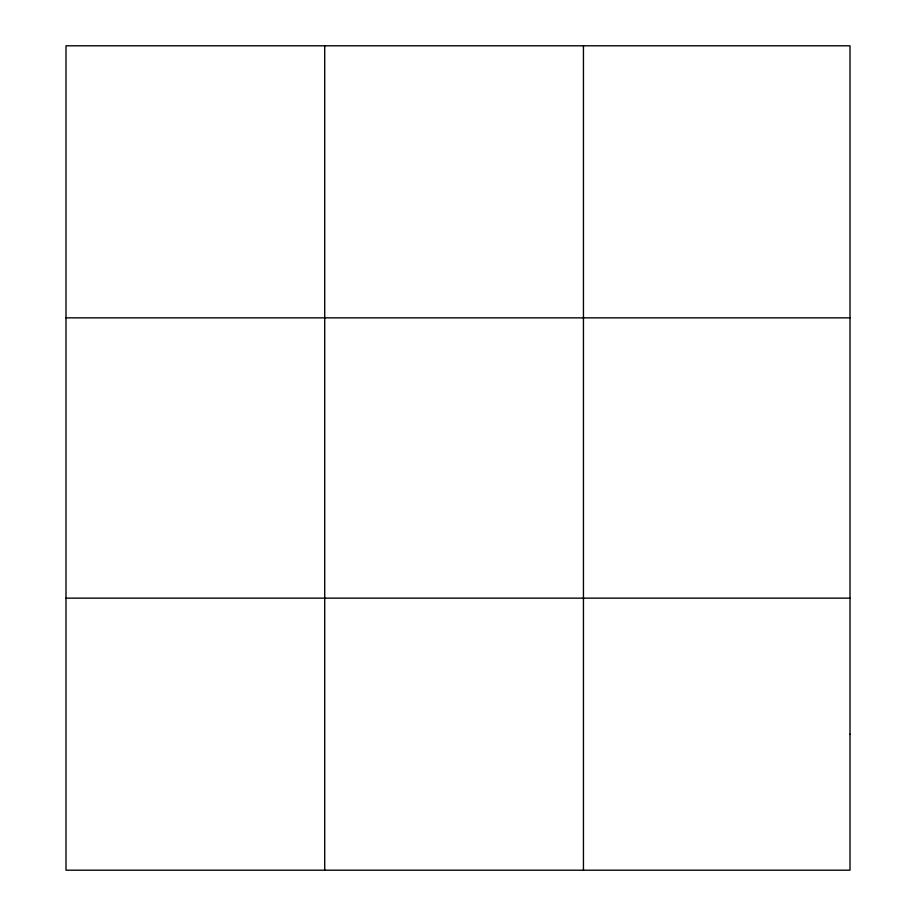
<?xml version="1.0" encoding="UTF-8"?>
<svg xmlns="http://www.w3.org/2000/svg" width="916" height="916" viewBox="0 0 916 916"><rect width="100%" height="100%" fill="white"/><g stroke="black" fill="none" stroke-linecap="round" stroke-linejoin="round"><path stroke-width="1.37" d="M324.722 870.2L324.722 45.8M583.446 870.2L583.446 45.8M65.998 317.852L850.002 317.852M65.998 598.148L850.002 598.148M850.002 734.174L850.002 870.2L65.998 870.2L65.998 45.8L850.002 45.8L850.002 734.174"/></g></svg>
